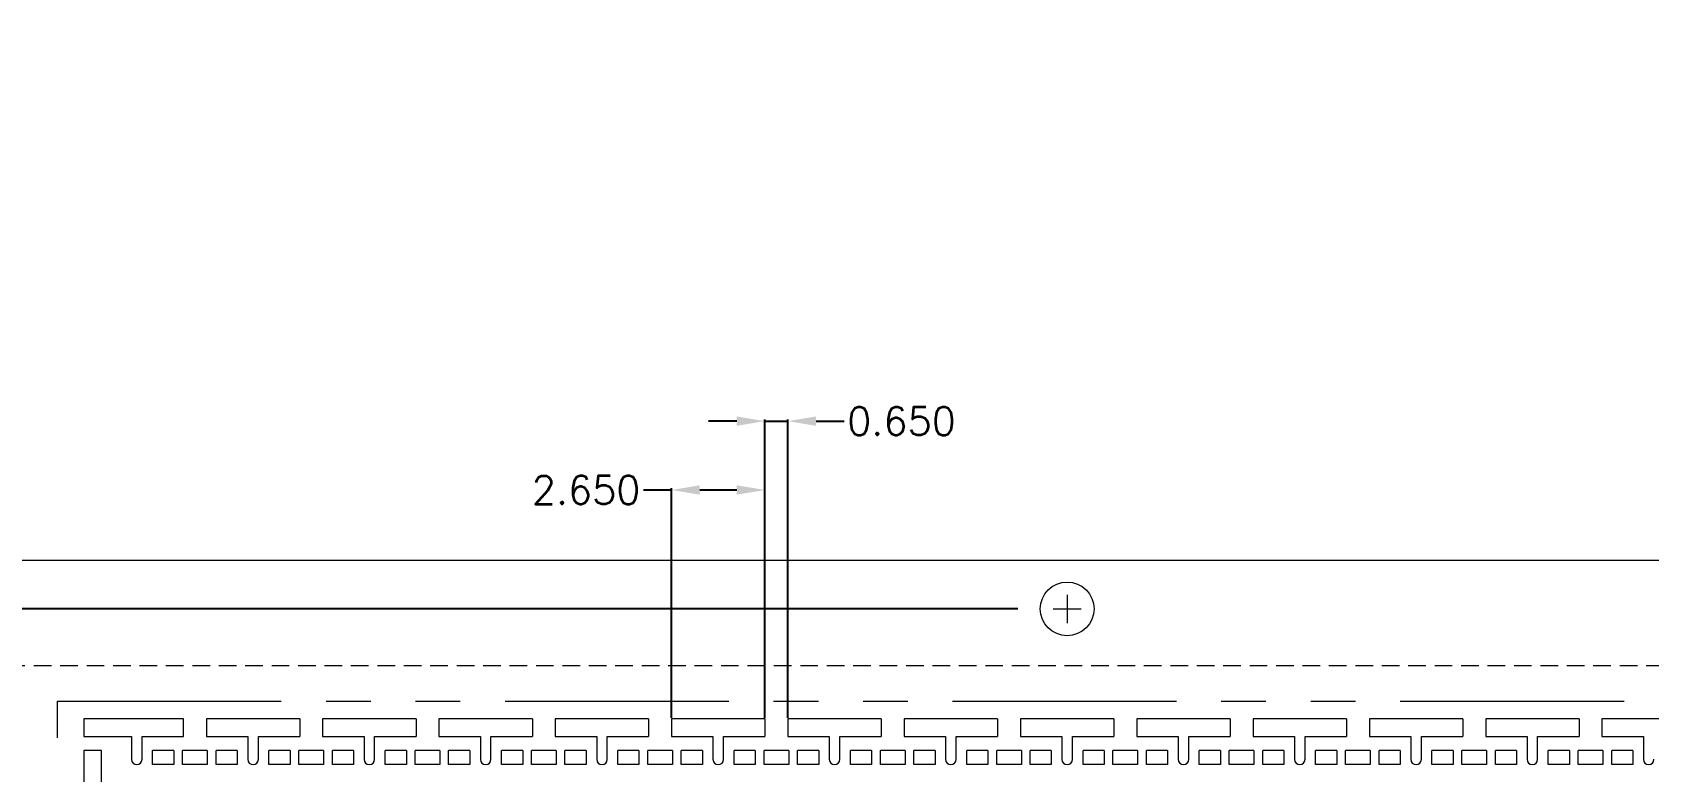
# Model space of a CAD drawing. Extents: x 1532 to 1650, y 120 to 288.
# Drawn here: x 1559.64 to 1605.51, y 267.3 to 288.26 of the extents above; entities that cross this region are included whole.
import ezdxf

# ---------------------------------------------------------------- set-up
doc = ezdxf.new("R2010")
doc.units = 0
doc.header["$MEASUREMENT"] = 0
for name, pattern in [('CENTER', [2, 1.25, -0.25, 0.25, -0.25]), ('DASHED', [0.75, 0.5, -0.25]), ('PHANTOM2', [31.75, 15.875, -3.175, 3.175, -3.175, 3.175, -3.175])]:
    doc.linetypes.add(name, pattern=pattern)
doc.layers.add('1D', color=4, linetype='Continuous')
doc.layers.add('标注', color=4, linetype='Continuous')
doc.styles.add('SIMPLEX', font='SIMPLEX')
doc.dimstyles.new('2-0', dxfattribs={"dimtxt": 0.08, "dimasz": 0.12, "dimexe": 0.05, "dimexo": 0.025, "dimgap": 0.025, "dimtad": 0, "dimdec": 3, "dimzin": 1, "dimdsep": 46, "dimtxsty": 'SIMPLEX', "dimcen": 0.05, "dimadec": 0, "dimazin": 0, "dimtfac": 1, "dimtdec": 3, "dimtmove": 0, "dimatfit": 3, "dimfxl": 1, "dimarcsym": 0})

# ---------------------------------------------------------------- blocks, each defined once
blk = doc.blocks.new('*D4')
at = {"layer": 'Defpoints', "color": 0, "transparency": 16777216}
for p in [(1032.654, -486.035), (1040.022, -486.035), (1074.872, -518.035)]:
    blk.add_point(p, dxfattribs=at)
at = {"layer": '标注', "color": 0, "lineweight": -2, "transparency": 16777216}
for p, q in [((1033.654, -486.035), (1032.654, -486.035)), ((1034.654, -486.035), (1033.654, -486.035)), ((1039.872, -486.035), (1034.654, -486.035))]:
    blk.add_line(p, q, dxfattribs=at)
at = {"layer": '标注', "color": 0, "lineweight": 0, "transparency": 16777216, "insert": (1024.647, -486.035), "char_height": 1.5, "attachment_point": 5, "style": 'SIMPLEX'}
blk.add_mtext('32.000%%P0.300', dxfattribs=at)
blk = doc.blocks.new('*D5')
at = {"layer": 'Defpoints', "color": 0, "transparency": 16777216}
for p in [(1032.654, -484.06), (1074.47, -484.42), (1074.872, -518.035)]:
    blk.add_point(p, dxfattribs=at)
at = {"layer": '标注', "color": 0, "lineweight": -2, "transparency": 16777216}
for p, q in [((1033.654, -484.06), (1032.654, -484.06)), ((1034.654, -484.42), (1033.654, -484.06)), ((1073.47, -484.42), (1034.654, -484.42))]:
    blk.add_line(p, q, dxfattribs=at)
at = {"layer": '标注', "color": 0, "lineweight": 0, "transparency": 16777216, "insert": (1028.583, -484.06), "char_height": 1.5, "attachment_point": 5, "style": 'SIMPLEX'}
blk.add_mtext('33.615', dxfattribs=at)
blk = doc.blocks.new('*D21')
at = {"layer": 'Defpoints', "color": 0, "transparency": 16777216}
for p in [(1032.654, -481.536), (1041.022, -483.035), (1074.872, -518.035)]:
    blk.add_point(p, dxfattribs=at)
at = {"layer": '标注', "color": 0, "lineweight": -2, "transparency": 16777216}
for p, q in [((1033.654, -481.536), (1032.654, -481.536)), ((1034.654, -483.035), (1033.654, -481.536)), ((1040.872, -483.035), (1034.654, -483.035))]:
    blk.add_line(p, q, dxfattribs=at)
at = {"layer": '标注', "color": 0, "lineweight": 0, "transparency": 16777216, "insert": (1028.79, -481.536), "char_height": 1.5, "attachment_point": 5, "style": 'SIMPLEX'}
blk.add_mtext('35.000', dxfattribs=at)
blk = doc.blocks.new('*D35')
at = {"layer": 'Defpoints', "color": 0, "transparency": 16777216}
for p in [(1066.947, -479.096), (1066.297, -487.535), (1066.947, -487.535)]:
    blk.add_point(p, dxfattribs=at)
at = {"layer": '标注', "color": 0, "linetype": 'Continuous', "lineweight": -2, "transparency": 16777216}
for p, q in [((1065.497, -479.096), (1064.697, -479.096)), ((1066.297, -487.51), (1066.297, -479.046)), ((1066.297, -479.096), (1066.947, -479.096)), ((1066.947, -487.51), (1066.947, -479.046)), ((1067.747, -479.096), (1068.547, -479.096))]:
    blk.add_line(p, q, dxfattribs=at)
at = {"layer": '标注', "color": 0, "transparency": 16777216}
for points in [[(1065.497, -479.229), (1065.497, -478.963), (1066.297, -479.096)], [(1067.747, -478.963), (1067.747, -479.229), (1066.947, -479.096)]]:
    blk.add_solid(points, dxfattribs=at)
at = {"layer": '标注', "color": 0, "lineweight": 0, "transparency": 16777216, "insert": (1070.172, -479.096), "char_height": 0.8, "attachment_point": 5, "style": 'SIMPLEX'}
blk.add_mtext('0.650', dxfattribs=at)
blk = doc.blocks.new('*D36')
at = {"layer": 'Defpoints', "color": 0, "transparency": 16777216}
for p in [(1063.647, -481.049), (1063.647, -487.535), (1066.297, -487.535)]:
    blk.add_point(p, dxfattribs=at)
at = {"layer": '标注', "color": 0, "linetype": 'Continuous', "lineweight": -2, "transparency": 16777216}
for p, q in [((1063.647, -481.049), (1062.847, -481.049)), ((1063.647, -487.51), (1063.647, -480.999)), ((1065.497, -481.049), (1064.447, -481.049)), ((1066.297, -487.51), (1066.297, -480.999))]:
    blk.add_line(p, q, dxfattribs=at)
at = {"layer": '标注', "color": 0, "transparency": 16777216}
for points in [[(1064.447, -480.916), (1064.447, -481.182), (1063.647, -481.049)], [(1065.497, -481.182), (1065.497, -480.916), (1066.297, -481.049)]]:
    blk.add_solid(points, dxfattribs=at)
at = {"layer": '标注', "color": 0, "lineweight": 0, "transparency": 16777216, "insert": (1061.222, -481.049), "char_height": 0.8, "attachment_point": 5, "style": 'SIMPLEX'}
blk.add_mtext('2.650', dxfattribs=at)

msp = doc.modelspace()

# ---------------------------------------------------------------- linework, layer by layer
at = {"lineweight": 0}
for p, q in [((1555.158, 273.2959), (1623.9367, 273.2959)), ((1567.233, 268.7959), (1564.583, 268.7959)), ((1564.583, 268.7959), (1564.583, 268.2959)), ((1567.233, 268.7959), (1567.233, 268.2959)), ((1570.533, 268.7959), (1567.883, 268.7959)), ((1567.883, 268.7959), (1567.883, 268.2959)), ((1570.533, 268.7959), (1570.533, 268.2959)), ((1573.833, 268.7959), (1571.183, 268.7959)), ((1571.183, 268.7959), (1571.183, 268.2959)), ((1573.833, 268.7959), (1573.833, 268.2959)), ((1577.133, 268.7959), (1574.483, 268.7959)), ((1574.483, 268.7959), (1574.483, 268.2959)), ((1577.133, 268.7959), (1577.133, 268.2959)), ((1580.433, 268.7959), (1577.783, 268.7959)), ((1577.783, 268.7959), (1577.783, 268.2959)), ((1580.433, 268.7959), (1580.433, 268.2959)), ((1583.733, 268.7959), (1581.083, 268.7959)), ((1581.083, 268.7959), (1581.083, 268.2959)), ((1583.733, 268.7959), (1583.733, 268.2959)), ((1587.033, 268.7959), (1584.383, 268.7959)), ((1584.383, 268.7959), (1584.383, 268.2959)), ((1587.033, 268.7959), (1587.033, 268.2959)), ((1590.333, 268.7959), (1587.683, 268.7959)), ((1587.683, 268.7959), (1587.683, 268.2959)), ((1590.333, 268.7959), (1590.333, 268.2959)), ((1593.633, 268.7959), (1590.983, 268.7959)), ((1590.983, 268.7959), (1590.983, 268.2959)), ((1593.633, 268.7959), (1593.633, 268.2959)), ((1596.933, 268.7959), (1594.283, 268.7959)), ((1594.283, 268.7959), (1594.283, 268.2959)), ((1596.933, 268.7959), (1596.933, 268.2959)), ((1600.233, 268.7959), (1597.583, 268.7959)), ((1597.583, 268.7959), (1597.583, 268.2959)), ((1600.233, 268.7959), (1600.233, 268.2959)), ((1603.533, 268.7959), (1600.883, 268.7959)), ((1600.883, 268.7959), (1600.883, 268.2959)), ((1603.533, 268.7959), (1603.533, 268.2959)), ((1606.833, 268.7959), (1604.183, 268.7959)), ((1604.183, 268.7959), (1604.183, 268.2959)), ((1563.658, 267.8959), (1563.058, 267.8959)), ((1564.608, 267.8959), (1563.908, 267.8959)), ((1564.583, 268.2959), (1565.758, 268.2959)), ((1565.458, 267.8959), (1564.858, 267.8959)), ((1565.758, 268.2959), (1565.758, 267.6459)), ((1566.058, 268.2959), (1567.233, 268.2959)), ((1566.058, 267.6459), (1566.058, 268.2959)), ((1566.958, 267.8959), (1566.358, 267.8959)), ((1567.908, 267.8959), (1567.208, 267.8959)), ((1567.883, 268.2959), (1569.058, 268.2959)), ((1568.758, 267.8959), (1568.158, 267.8959)), ((1569.058, 268.2959), (1569.058, 267.6459)), ((1569.358, 268.2959), (1570.533, 268.2959)), ((1569.358, 267.6459), (1569.358, 268.2959)), ((1570.258, 267.8959), (1569.658, 267.8959)), ((1571.208, 267.8959), (1570.508, 267.8959)), ((1571.183, 268.2959), (1572.358, 268.2959)), ((1572.058, 267.8959), (1571.458, 267.8959)), ((1572.358, 268.2959), (1572.358, 267.6459)), ((1572.658, 268.2959), (1573.833, 268.2959)), ((1572.658, 267.6459), (1572.658, 268.2959)), ((1573.558, 267.8959), (1572.958, 267.8959)), ((1574.508, 267.8959), (1573.808, 267.8959)), ((1574.483, 268.2959), (1575.658, 268.2959)), ((1575.358, 267.8959), (1574.758, 267.8959)), ((1575.658, 268.2959), (1575.658, 267.6459)), ((1575.958, 268.2959), (1577.133, 268.2959)), ((1575.958, 267.6459), (1575.958, 268.2959)), ((1576.858, 267.8959), (1576.258, 267.8959)), ((1577.808, 267.8959), (1577.108, 267.8959)), ((1577.783, 268.2959), (1578.958, 268.2959)), ((1578.658, 267.8959), (1578.058, 267.8959)), ((1578.958, 268.2959), (1578.958, 267.6459)), ((1579.258, 268.2959), (1580.433, 268.2959)), ((1579.258, 267.6459), (1579.258, 268.2959)), ((1580.158, 267.8959), (1579.558, 267.8959)), ((1581.108, 267.8959), (1580.408, 267.8959)), ((1581.083, 268.2959), (1582.258, 268.2959)), ((1581.958, 267.8959), (1581.358, 267.8959)), ((1582.258, 268.2959), (1582.258, 267.6459)), ((1582.558, 268.2959), (1583.733, 268.2959)), ((1582.558, 267.6459), (1582.558, 268.2959)), ((1583.458, 267.8959), (1582.858, 267.8959)), ((1584.408, 267.8959), (1583.708, 267.8959)), ((1584.383, 268.2959), (1585.558, 268.2959)), ((1585.258, 267.8959), (1584.658, 267.8959)), ((1585.558, 268.2959), (1585.558, 267.6459)), ((1585.858, 268.2959), (1587.033, 268.2959)), ((1585.858, 267.6459), (1585.858, 268.2959)), ((1586.758, 267.8959), (1586.158, 267.8959)), ((1587.708, 267.8959), (1587.008, 267.8959)), ((1587.683, 268.2959), (1588.858, 268.2959)), ((1588.558, 267.8959), (1587.958, 267.8959)), ((1588.858, 268.2959), (1588.858, 267.6459)), ((1589.158, 268.2959), (1590.333, 268.2959)), ((1589.158, 267.6459), (1589.158, 268.2959)), ((1590.058, 267.8959), (1589.458, 267.8959)), ((1591.008, 267.8959), (1590.308, 267.8959)), ((1590.983, 268.2959), (1592.158, 268.2959)), ((1591.858, 267.8959), (1591.258, 267.8959)), ((1592.158, 268.2959), (1592.158, 267.6459)), ((1592.458, 268.2959), (1593.633, 268.2959)), ((1592.458, 267.6459), (1592.458, 268.2959)), ((1593.358, 267.8959), (1592.758, 267.8959)), ((1594.308, 267.8959), (1593.608, 267.8959)), ((1594.283, 268.2959), (1595.458, 268.2959)), ((1595.158, 267.8959), (1594.558, 267.8959)), ((1595.458, 268.2959), (1595.458, 267.6459)), ((1595.758, 268.2959), (1596.933, 268.2959)), ((1595.758, 267.6459), (1595.758, 268.2959)), ((1596.658, 267.8959), (1596.058, 267.8959)), ((1597.608, 267.8959), (1596.908, 267.8959)), ((1597.583, 268.2959), (1598.758, 268.2959)), ((1598.458, 267.8959), (1597.858, 267.8959)), ((1598.758, 268.2959), (1598.758, 267.6459)), ((1599.058, 268.2959), (1600.233, 268.2959)), ((1599.058, 267.6459), (1599.058, 268.2959)), ((1599.958, 267.8959), (1599.358, 267.8959)), ((1600.908, 267.8959), (1600.208, 267.8959)), ((1600.883, 268.2959), (1602.058, 268.2959)), ((1601.758, 267.8959), (1601.158, 267.8959)), ((1602.058, 268.2959), (1602.058, 267.6459)), ((1602.358, 268.2959), (1603.533, 268.2959)), ((1602.358, 267.6459), (1602.358, 268.2959)), ((1603.258, 267.8959), (1602.658, 267.8959)), ((1604.208, 267.8959), (1603.508, 267.8959)), ((1604.183, 268.2959), (1605.358, 268.2959)), ((1605.058, 267.8959), (1604.458, 267.8959)), ((1605.358, 268.2959), (1605.358, 267.6459))]:
    msp.add_line(p, q, dxfattribs=at)
msp.add_lwpolyline([(1563.933, 268.7959), (1561.1103, 268.7959), (1561.1103, 268.2959), (1562.458, 268.2959), (1562.458, 267.6459, 1), (1562.758, 267.6459), (1562.758, 268.2959), (1563.933, 268.2959)], format="xyb", close=True, dxfattribs=at)
at = {"lineweight": 0, "ltscale": 10}
msp.add_lwpolyline([(1561.6103, 267.8959), (1561.1103, 267.8959), (1561.1103, 266.7708), (1561.6103, 266.7708)], close=True, dxfattribs=at)
at = {"lineweight": 0}
for points in [[(1563.658, 267.8959), (1563.658, 267.4959), (1563.058, 267.4959), (1563.058, 267.8959)], [(1564.608, 267.8959), (1564.608, 267.4959), (1563.908, 267.4959), (1563.908, 267.8959)], [(1565.458, 267.8959), (1565.458, 267.4959), (1564.858, 267.4959), (1564.858, 267.8959)], [(1566.958, 267.8959), (1566.958, 267.4959), (1566.358, 267.4959), (1566.358, 267.8959)], [(1567.908, 267.8959), (1567.908, 267.4959), (1567.208, 267.4959), (1567.208, 267.8959)], [(1568.758, 267.8959), (1568.758, 267.4959), (1568.158, 267.4959), (1568.158, 267.8959)], [(1570.258, 267.8959), (1570.258, 267.4959), (1569.658, 267.4959), (1569.658, 267.8959)], [(1571.208, 267.8959), (1571.208, 267.4959), (1570.508, 267.4959), (1570.508, 267.8959)], [(1572.058, 267.8959), (1572.058, 267.4959), (1571.458, 267.4959), (1571.458, 267.8959)], [(1573.558, 267.8959), (1573.558, 267.4959), (1572.958, 267.4959), (1572.958, 267.8959)], [(1574.508, 267.8959), (1574.508, 267.4959), (1573.808, 267.4959), (1573.808, 267.8959)], [(1575.358, 267.8959), (1575.358, 267.4959), (1574.758, 267.4959), (1574.758, 267.8959)], [(1576.858, 267.8959), (1576.858, 267.4959), (1576.258, 267.4959), (1576.258, 267.8959)], [(1577.808, 267.8959), (1577.808, 267.4959), (1577.108, 267.4959), (1577.108, 267.8959)], [(1578.658, 267.8959), (1578.658, 267.4959), (1578.058, 267.4959), (1578.058, 267.8959)], [(1580.158, 267.8959), (1580.158, 267.4959), (1579.558, 267.4959), (1579.558, 267.8959)], [(1581.108, 267.8959), (1581.108, 267.4959), (1580.408, 267.4959), (1580.408, 267.8959)], [(1581.958, 267.8959), (1581.958, 267.4959), (1581.358, 267.4959), (1581.358, 267.8959)], [(1583.458, 267.8959), (1583.458, 267.4959), (1582.858, 267.4959), (1582.858, 267.8959)], [(1584.408, 267.8959), (1584.408, 267.4959), (1583.708, 267.4959), (1583.708, 267.8959)], [(1585.258, 267.8959), (1585.258, 267.4959), (1584.658, 267.4959), (1584.658, 267.8959)], [(1586.758, 267.8959), (1586.758, 267.4959), (1586.158, 267.4959), (1586.158, 267.8959)], [(1587.708, 267.8959), (1587.708, 267.4959), (1587.008, 267.4959), (1587.008, 267.8959)], [(1588.558, 267.8959), (1588.558, 267.4959), (1587.958, 267.4959), (1587.958, 267.8959)], [(1590.058, 267.8959), (1590.058, 267.4959), (1589.458, 267.4959), (1589.458, 267.8959)], [(1591.008, 267.8959), (1591.008, 267.4959), (1590.308, 267.4959), (1590.308, 267.8959)], [(1591.858, 267.8959), (1591.858, 267.4959), (1591.258, 267.4959), (1591.258, 267.8959)], [(1593.358, 267.8959), (1593.358, 267.4959), (1592.758, 267.4959), (1592.758, 267.8959)], [(1594.308, 267.8959), (1594.308, 267.4959), (1593.608, 267.4959), (1593.608, 267.8959)], [(1595.158, 267.8959), (1595.158, 267.4959), (1594.558, 267.4959), (1594.558, 267.8959)], [(1596.658, 267.8959), (1596.658, 267.4959), (1596.058, 267.4959), (1596.058, 267.8959)], [(1597.608, 267.8959), (1597.608, 267.4959), (1596.908, 267.4959), (1596.908, 267.8959)], [(1598.458, 267.8959), (1598.458, 267.4959), (1597.858, 267.4959), (1597.858, 267.8959)], [(1599.958, 267.8959), (1599.958, 267.4959), (1599.358, 267.4959), (1599.358, 267.8959)], [(1600.908, 267.8959), (1600.908, 267.4959), (1600.208, 267.4959), (1600.208, 267.8959)], [(1601.758, 267.8959), (1601.758, 267.4959), (1601.158, 267.4959), (1601.158, 267.8959)], [(1603.258, 267.8959), (1603.258, 267.4959), (1602.658, 267.4959), (1602.658, 267.8959)], [(1604.208, 267.8959), (1604.208, 267.4959), (1603.508, 267.4959), (1603.508, 267.8959)], [(1605.058, 267.8959), (1605.058, 267.4959), (1604.458, 267.4959), (1604.458, 267.8959)]]:
    msp.add_lwpolyline(points, dxfattribs=at)
msp.add_circle((1589.008, 271.9109), 0.762, dxfattribs=at)
for centre in [(1565.908, 267.6459), (1569.208, 267.6459), (1572.508, 267.6459), (1575.808, 267.6459), (1579.108, 267.6459), (1582.408, 267.6459), (1585.708, 267.6459), (1589.008, 267.6459), (1592.308, 267.6459), (1595.608, 267.6459), (1598.908, 267.6459), (1602.208, 267.6459), (1605.508, 267.6459)]:
    msp.add_arc(centre, 0.15, 180, 360, dxfattribs=at)
at = {"layer": '1D', "linetype": 'CENTER', "lineweight": 0}
for p, q in [((1589.008, 272.3128), (1589.008, 271.5089)), ((1588.6061, 271.9109), (1589.4099, 271.9109))]:
    msp.add_line(p, q, dxfattribs=at)
at = {"layer": '1D', "color": 4, "linetype": 'PHANTOM2', "lineweight": 0, "ltscale": 0.4}
for p, q in [((1560.358, 207.2959), (1560.358, 269.2959)), ((1560.358, 269.2959), (1617.658, 269.2959))]:
    msp.add_line(p, q, dxfattribs=at)
at = {"layer": '1D', "linetype": 'DASHED', "lineweight": 0}
msp.add_lwpolyline([(1623.9367, 270.2959), (1554.158, 270.2959), (1554.158, 206.2959), (1623.9367, 206.2959)], dxfattribs=at)

# ---------------------------------------------------------------- dimensions: what is measured, and where the dimension line sits
at = {"layer": '标注', "lineweight": 0}
for base, p2, picture, middle in [((1581.083, 277.2351), (1581.083, 268.7959), '*D35', (1584.308, 277.2351)), ((1577.783, 275.2822), (1577.783, 268.7959), '*D36', (1575.358, 275.2822))]:
    dim = msp.add_linear_dim(base=base, p1=(1580.433, 268.7959), p2=p2, dimstyle='2-0', override={"dimtxt": 0.8, "dimasz": 0.8, "dimfxl": 0.0072, "dimarcsym": 2}, dxfattribs=at)
    dim.commit()
    dim.dimension.update_dxf_attribs({"geometry": picture, "text_midpoint": middle, "insert": (514.1363, 756.3311)})
for feature_location, offset, override, picture, middle in [((1555.158, 273.2959), (-8.3675, 1.4991), {"dimtxt": 1.5, "dimasz": 0.5, "dimexo": 0.15, "dimgap": 0.15}, '*D21', (1542.9262, 274.795)), ((1588.6061, 271.9109), (-41.8156, 0.3599), {"dimtxt": 1.5, "dimasz": 0.5, "dimexo": 1, "dimgap": 0.5}, '*D5', (1542.7191, 272.2708))]:
    dim = msp.add_ordinate_dim(feature_location=feature_location, offset=offset, dtype=0, origin=(1589.008, 238.2959), dimstyle='2-0', override=override, dxfattribs=at)
    dim.commit()
    dim.dimension.update_dxf_attribs({"geometry": picture, "text_midpoint": middle, "insert": (514.1363, 756.3311)})
dim = msp.add_ordinate_dim(feature_location=(1554.158, 270.2959), offset=(-7.3675, 0.0002), dtype=0, origin=(1589.008, 238.2959), text='<>%%P0.300', dimstyle='2-0', override={"dimtxt": 1.5, "dimasz": 0.5, "dimexo": 0.15, "dimgap": 0.15}, dxfattribs=at)
dim.commit()
dim.dimension.update_dxf_attribs({"geometry": '*D4', "text_midpoint": (1538.7834, 270.2961), "insert": (514.1363, 756.3311)})

doc.saveas('drawing.dxf')
